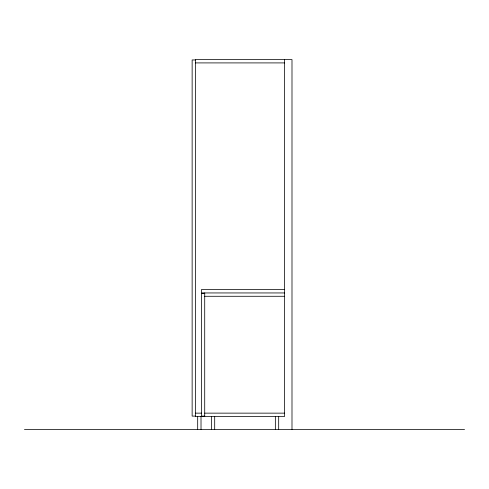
<?xml version="1.0" encoding="UTF-8"?>
<svg xmlns="http://www.w3.org/2000/svg" width="489" height="489" viewBox="0 0 489 489"><rect width="100%" height="100%" fill="white"/><g stroke="black" fill="none" stroke-linecap="round" stroke-linejoin="round"><path stroke-width="0.73" d="M195.466 59.951L192.14 59.951L192.14 416.102L195.466 416.102M195.466 62.91L284.598 62.91M284.598 289.622L201.382 289.622L201.382 292.948L284.598 292.948M204.714 293.321L201.382 293.321L201.382 416.102L204.714 416.102M204.714 296.279L284.598 296.279M195.466 413.144L201.56 413.144M204.714 413.144L284.598 413.144M24.45 429.415L464.55 429.415M291.994 429.415L291.994 59.585L195.466 59.585L195.466 416.469L284.598 416.469L284.598 59.585M278.681 416.469L278.681 429.415M275.35 416.469L275.35 429.415M214.695 416.469L214.695 429.415M211.37 416.469L211.37 429.415M204.714 292.948L204.714 416.469M201.016 416.469L201.016 429.415M197.684 416.469L197.684 429.415"/></g></svg>
